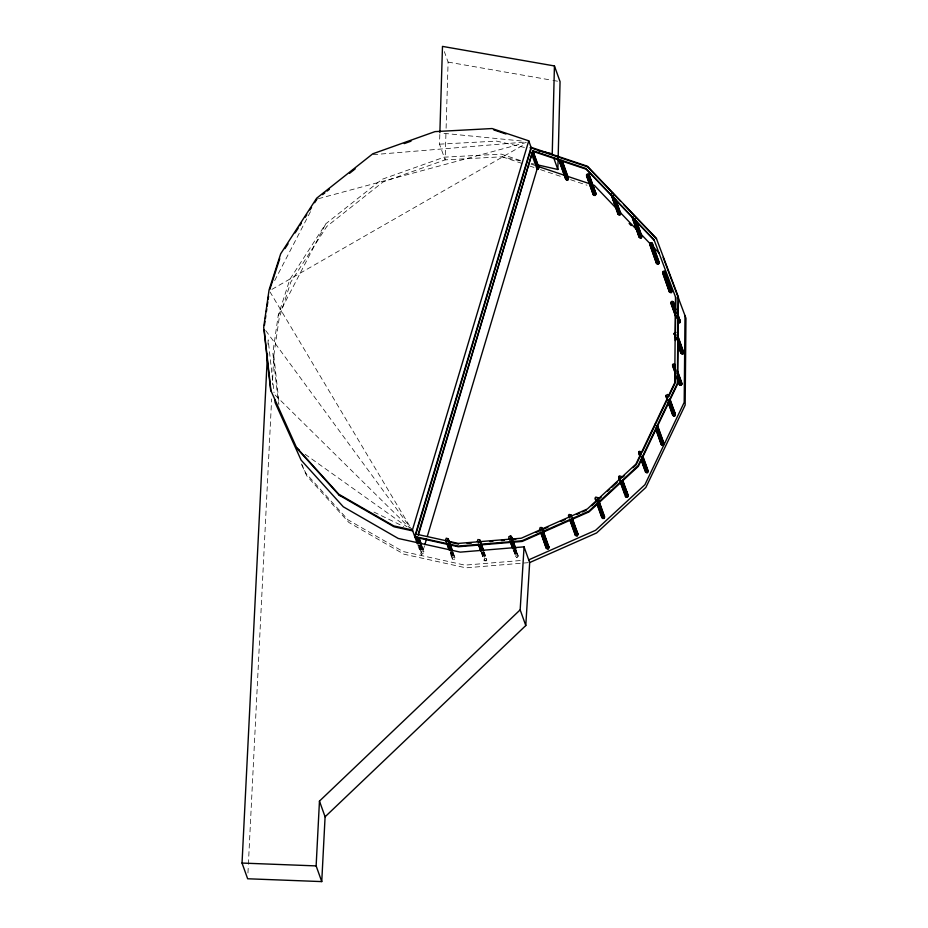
<?xml version="1.0" encoding="UTF-8"?>
<svg xmlns="http://www.w3.org/2000/svg" width="928" height="928" viewBox="0 0 928 928"><rect width="100%" height="100%" fill="white"/><g stroke="black" fill="none" stroke-linecap="round" stroke-linejoin="round"><path stroke-width="0.7" stroke-dasharray="4.64 3.48" d="M520.295 160.927L502.199 156.797L445.138 159.871L439.524 144.165L439.826 134.108M445.927 133.992L445.138 159.871L382.928 182.039L326.784 226.455L290.812 282.042L279.177 318.2L273.806 355.575L272.356 384.482M446.101 128.238L448.096 62.095L444.35 51.632M267.972 344.218L268.18 339.88L274.027 392.66M247.95 872.981L248.31 865.754M248.379 864.316L271.637 398.936M520.388 160.521L501.236 154.106L444.176 157.18L381.965 179.348L325.821 223.764L289.849 279.351L278.214 315.508L272.844 352.884L278.528 404.248M424.467 545.896L421.567 555.582L417.844 545.2M274.665 280.639L311.042 210.563M278.214 315.508L325.821 223.764M452.365 559.027L452.957 557.055L454.952 557.612L454.36 559.584L452.365 559.027L449.952 552.299M513.23 549.991L516.513 557.403L518.334 556.406L516.281 549.956M421.312 552.81L421.904 550.861L423.887 551.418L423.307 553.366L421.312 552.81L418.424 544.736M481.191 552.253L484.091 560.326L486.052 560.883L486.643 558.911L484.23 552.183M515.632 556.719L516.223 554.77L518.207 555.338M484.091 560.326L484.671 558.354L486.643 558.911M271.892 289.397L525.306 143.898M318.385 198.708L526.28 142.483M373.137 154.674L526.188 141.972M520.214 560.558L464.916 565.14L402.914 551.476L347.942 519.796L305.764 473.118L301.635 463.977M528.264 562.67L465.879 567.832L403.877 554.167L348.905 522.487L306.727 475.809L301.414 464.058M439.524 144.165L496.584 141.102L524.413 147.448M444.002 133.365L521.861 141.021M448.096 62.095L551.557 80.156M552.972 80.411L558.644 81.397M531.419 163.467L534.203 164.105M531.118 164.128L536.546 165.95M502.199 156.797L524.088 164.128M529.552 165.973L535.027 167.806M540.49 169.638L562.38 176.97M570.581 179.719L586.995 185.217M373.984 512.082L403.692 526.524M305.115 454.279L406.882 526.756M275.071 395.038L409.654 527.881M265.721 330.542L411.881 529.749L270.118 292.076M515.922 549.678L518.334 556.406M515.411 549.237L517.348 554.619M514.738 549.202L517.627 557.276M514.286 549.388L516.223 554.77M513.625 549.33L516.513 557.403M513.602 550.234L515.527 555.617M483.859 551.94L486.759 560.013M483.349 551.499L485.762 558.227M483.152 552.81L486.052 560.883M482.27 551.626L484.671 558.354M481.562 551.58L484.926 560.999M481.539 552.496L483.94 559.224M453.026 552.23L454.952 557.612M452.655 551.986L455.056 558.714M452.145 551.545L454.07 556.928M451.472 551.51L454.36 559.584M451.031 551.673L452.957 557.055M450.358 551.626L453.247 559.7M450.335 552.543L452.261 557.925M421.474 544.69L423.887 551.418M421.59 545.792L424.003 552.52M421.092 545.362L423.017 550.745M420.419 545.293L423.307 553.366M419.978 545.478L421.904 550.861M419.294 545.444L422.182 553.517M418.783 545.003L421.196 551.731M273.806 355.575L279.177 404.086"/><path stroke-width="1.39" d="M675.514 296.948L674.726 382.765L635.912 464.116L587.354 508.973L521.246 538.228L458.304 543.425L418.087 534.563L532.834 150.707L585.928 168.513L653.996 239.679L675.746 297.621L675.352 340.53M675.12 366.27L674.969 383.438L668.798 396.349L666.861 397.265L665.875 395.479L667.684 394.481L668.67 396.268M678.171 296.461L677.37 383.345L638.104 465.67L588.816 511.2L521.896 540.792L458.096 546.082L414.746 536.523L531.083 147.343L587.412 166.216L656.305 238.252L678.414 297.134L677.602 384.018L638.348 466.343L589.06 511.873L522.139 541.465L458.339 546.754L414.978 537.196M685.003 315.532L684.191 402.404L644.925 484.729L595.648 530.259L528.716 559.862M439.872 132.669L442.482 46.4L554.434 65.946L552.241 153.793L538.321 150.626M538.379 165.056L557.856 169.499L560.06 81.641L554.434 65.946M274.827 399.794L275.14 402.648L301.101 460.102L343.29 506.792L398.251 538.46L460.265 552.137L524.065 546.847L520.167 609.847L319.464 801.108L325.09 816.802L321.749 881.6L247.66 878.77L242.034 863.063L267.461 354.334M321.749 881.6L316.135 865.905L319.464 801.108M325.09 816.802L525.782 625.553L529.679 562.554L524.065 546.847M264.41 325.45L265.002 321.297M265.396 318.524L265.802 315.752M266.394 311.599L266.788 308.838M267.194 306.066L267.786 301.913M268.18 299.141L268.586 296.368M417.38 543.901L412.415 530.016L528.751 140.836L492.084 128.54L435.023 131.614L372.812 153.781L316.668 198.198L280.697 253.773L269.062 289.93L263.691 327.317L270.64 390.096L296.925 448.444L339.114 495.134L394.075 526.802L412.74 530.92M415.802 534.458L531.326 148.016M532.834 150.707L418.331 535.236L418.087 534.563M424.85 544.62L426.532 538.971M427.298 536.396L537.498 167.771M269.804 289.49L279.722 258.692M641.074 454.465L636.144 464.789L632.977 467.724M642.315 451.878L666.954 400.223M284.931 248.634L288.051 243.797M295.092 232.928L298.224 228.091M299.79 225.678L301.356 223.254M305.266 217.222L306.82 214.797M309.952 209.972L311.518 207.547M314.65 202.71L316.993 199.091M562.148 160.556L568.412 178.048L567.82 180.02L565.836 179.464L558.981 159.523L559.967 161.31L561.776 160.312M617.398 211.862L611.134 194.37L617.99 214.31L619.985 214.878L620.565 212.93L616.227 200.819M637.014 222.534L641.828 235.99L641.236 237.962L639.241 237.406L632.502 218.567L633.093 216.595M632.502 218.567L634.497 219.124L635.193 218.254M649.809 244.667L651.769 245.224L652.361 243.264L650.389 242.707L649.809 244.667L656.548 263.517L658.52 264.062L659.1 262.102L652.361 243.264M448.201 538.774L447.609 540.746L445.626 540.189L446.217 538.205L448.201 538.774L452.539 550.884M509.762 538.565L511.583 537.567L510.597 535.781L508.788 536.778L508.892 537.88L513.138 547.984M678.101 345.274L680.99 353.348L682.985 353.916L683.565 351.967L677.788 335.82M675.282 365.539L674.586 366.409L672.591 365.841L673.183 363.88L675.178 364.437M540.525 532.162L546.302 548.309L548.297 548.866L548.889 546.894L542.138 528.055L540.154 527.498L539.562 529.47L541.558 530.027M676.93 377.951L679.342 384.691L681.338 385.248L681.918 383.276L677.104 369.82M655.214 423.992L654.623 425.964M570.012 520.457L575.314 535.259L577.286 535.816L577.866 533.844L571.126 515.005L569.154 514.448L568.562 516.42L570.534 516.977L571.126 515.005M655.586 428.655L661.374 444.814L663.358 445.37L663.949 443.398L657.685 425.906M679.342 384.691L679.934 382.719M638.626 452.18L639.334 451.321L641.318 451.878L641.434 452.98L639.612 453.978L638.626 452.18L640.076 456.216M667.94 401.963L672.754 415.419L674.726 415.976L675.306 414.004L670.004 399.202M531.292 153.062L537.068 169.209L538.182 169.082L538.762 167.133L532.985 150.986M586.589 176.03L588.549 176.575L589.141 174.603L587.18 174.046L586.589 176.03L593.34 194.868L595.3 195.414L595.892 193.442L589.141 174.603M662.72 273.192L664.703 273.748L665.295 271.776L663.3 271.22L662.72 273.192L669.459 292.03L671.443 292.587L672.034 290.615L665.295 271.776M676.222 318.188L670.921 303.386L671.512 301.414L673.496 301.971L675.422 307.354M479.892 540.073L479.3 542.045L477.34 541.488L477.932 539.516L479.892 540.073L483.743 550.838M670.921 303.386L672.904 303.943L673.496 301.971M677.66 322.225L679.644 322.782L680.352 321.912L677.834 314.082M595.196 499.067L597.18 499.624L597.771 497.652L595.788 497.095L595.08 497.965L596.159 501.758M618.651 476.737L619.359 475.867L621.342 476.424L620.751 478.396L618.767 477.839L618.651 476.737L619.614 479.428M597.122 504.449L601.936 517.905L603.919 518.474L604.511 516.49L597.771 497.652M626.11 494.705L625.518 496.677L627.502 497.234L628.094 495.262L622.792 480.46M676.176 339.892L674.134 333.407L675.955 332.421M641.155 459.986L645.494 472.097L647.489 472.665L648.069 470.716L642.768 455.915M672.754 415.419L673.345 413.447M591.809 505.748L601.309 496.979M607.643 491.121L609.754 489.172M611.865 487.223L617.143 482.351M622.421 477.468L624.532 475.519M322.608 194.648L324.846 192.873M327.097 191.098L329.347 189.324M349.554 173.327L355.169 168.884M536.036 532.475L540.003 530.712M542.648 529.54L547.926 527.208M561.15 521.35L565.117 519.599M577.019 514.332L579.664 513.161M582.297 511.989L586.264 510.238M529.679 562.554L596.611 532.95L645.888 487.42L685.154 405.095L685.966 318.223L663.137 257.323M404.237 143.596L411 141.184M530.027 147.738L532.022 148.294M415.442 534.679L416.556 534.528M611.83 193.523L612.956 193.384L613.942 195.158M611.25 195.472L613.246 196.04L619.985 214.878M674.25 334.509L676.234 335.078M467.132 543.39L471.424 543.031M490.019 541.5L492.884 541.268M501.468 540.56L504.322 540.316M512.906 539.609L515.771 539.377M242.034 863.063L316.135 865.905M412.415 530.016L393.762 525.909L338.79 494.23L296.612 447.551M448.839 541.952L458.548 544.098M493.766 129.897L505.98 133.992M532.695 148.468L587.656 166.889L620.6 201.341M533.078 151.38L586.16 169.186L654.24 240.352M538.159 166.483L564.154 175.195M566.88 176.111L590.138 183.906M339.114 495.134L341.701 496.387M296.925 448.444L299.268 450.115M595.892 193.442L588.271 173.919M640.946 235.306L641.828 235.99M680.236 320.81L677.916 316.1M663.079 442.714L663.949 443.398M628.094 495.262L622.398 481.122M603.641 515.817L604.511 516.49M577.866 533.844L575.07 527.777M567.542 177.364L568.412 178.048M658.23 261.406L659.1 262.102M671.164 289.93L672.034 290.615M675.306 414.004L671.547 405.246M647.187 470.032L648.069 470.716M548.007 546.209L548.889 546.894M619.695 212.222L620.565 212.93M682.695 351.26L683.565 351.967M537.904 166.425L538.762 167.133M623.593 204.473L656.548 238.925M594.233 185.275L616.204 208.255M619.196 211.387L638.174 231.223M641.167 234.355L650.157 243.751M654.147 247.927L659.135 253.147M629.149 223.474L631.144 225.562M665.411 272.878L672.15 291.717M664.413 271.092L669.239 284.548M664.703 273.748L671.443 292.587M663.59 273.876L670.329 292.714M662.604 272.09L669.459 292.03M652.465 244.354L659.216 263.192M673.612 303.073L676.013 309.801M677.95 315.184L680.352 321.912M651.479 242.568L657.743 260.06M672.614 301.298L674.54 306.681M651.769 245.224L658.52 264.062M672.904 303.943L676.28 313.362M677.718 317.399L679.644 322.782M671.791 304.071L676.129 316.181M650.656 245.352L657.395 264.19M670.805 302.284L676.106 317.086M649.67 243.565L656.548 263.517M677.904 336.899L683.681 353.046M636.156 220.945L641.932 237.092M677.881 337.804L682.219 349.914M637.095 224.541L640.471 233.96M677.684 339.114L682.985 353.916M634.497 219.124L641.236 237.962M675.12 335.194L676.083 337.885M678.008 343.267L681.871 354.032M633.372 219.252L640.123 238.09M674.134 333.407L676.06 338.79M678.948 346.863L680.99 353.348M632.386 217.465L639.241 237.406M677.22 370.922L682.034 384.378M615.38 199.195L620.681 214.008M677.196 371.826L681.048 382.591M676.999 373.137L681.338 385.248M673.473 366.537L674.911 370.574M676.848 375.956L680.212 385.375M612.12 196.156L618.872 214.994M672.487 364.75L674.9 371.478M677.788 379.552L679.226 383.589M672.591 365.841L675.004 372.569M669.633 398.959L675.422 415.106M589.257 175.705L596.008 194.544M668.937 399.829L674.726 415.976M588.549 176.575L595.3 195.414M666.861 397.265L667.824 399.956M668.786 402.648L673.6 416.104M587.436 176.703L594.187 195.541M665.875 395.479L666.838 398.17M668.763 403.552L672.614 414.317M666.002 396.581L666.977 399.272M586.45 174.916L593.34 194.868M664.065 444.5L657.314 425.662L656.618 426.532L663.358 445.37M562.264 161.658L568.528 179.15M657.291 426.567L662.592 441.368M561.753 161.217L567.054 176.018M561.08 161.182L567.82 180.02M655.98 427.994L662.244 445.486M655.957 428.91L661.374 444.814M559.967 161.31L566.706 180.148M559.085 160.614L565.836 179.464M553.645 157.725L557.856 169.499M642.884 457.017L648.173 471.818M642.86 457.922L646.712 468.686M532.626 150.719L538.89 168.212M528.751 140.836L531.396 148.225M533.078 152.969L537.44 165.103M641.7 456.518L647.489 472.665M532.405 152.934L538.182 169.082M639.612 453.978L640.575 456.669M641.538 459.36L646.364 472.816M641.526 460.253L645.378 471.018M638.742 453.258L639.717 455.95M622.421 480.217L628.21 496.364M621.714 481.087L627.502 497.234M619.637 478.512L626.388 497.35M620.577 482.119L624.915 494.23M618.767 477.839L625.518 496.677M597.887 498.754L604.627 517.592M598.815 502.361L603.154 514.472M597.18 499.624L603.919 518.474M597.504 503.788L602.806 518.59M597.481 504.693L601.82 516.803M572.193 518.798L577.982 534.946M572.17 519.703L573.62 523.74M571.497 519.668L577.286 535.816M570.384 519.796L576.16 535.943M568.435 515.318L569.398 518.01M570.36 520.701L574.699 532.811M543.216 531.848L548.993 547.996M541.268 527.371L542.23 530.062M543.193 532.753L547.532 544.864M542.52 532.718L548.297 548.866M541.395 532.846L547.184 548.993M541.372 533.751L546.302 548.309M511.467 536.5L512.43 539.191M513.393 541.882L515.806 548.61M511.583 537.567L515.434 548.332M510.597 535.781L514.936 547.891M510.887 538.437L514.251 547.856M511.189 543.506L512.639 547.543M510.342 541.917L512.743 548.645M520.167 609.847L525.782 625.553M480.008 541.175L483.384 550.594M480.948 544.771L482.386 548.808M480.263 544.736L482.189 550.118M479.15 544.852L481.075 550.234M478.651 544.423L481.052 551.151M478.303 544.179L480.716 550.907M448.317 539.876L452.168 550.64M449.059 544.782L450.985 550.165M447.458 543.553L449.871 550.281M446.96 543.124L449.361 549.852M445.626 540.189L448.99 549.608M419.073 537.962L421.474 544.69M418.702 537.718L421.115 544.446M417.519 537.219L419.932 543.947M416.405 537.37L418.331 542.752M575.174 534.157L575.314 535.259M264.167 329.649L270.964 390.99M542.138 528.055L542.254 529.157M617.886 213.208L617.99 214.31"/></g></svg>
